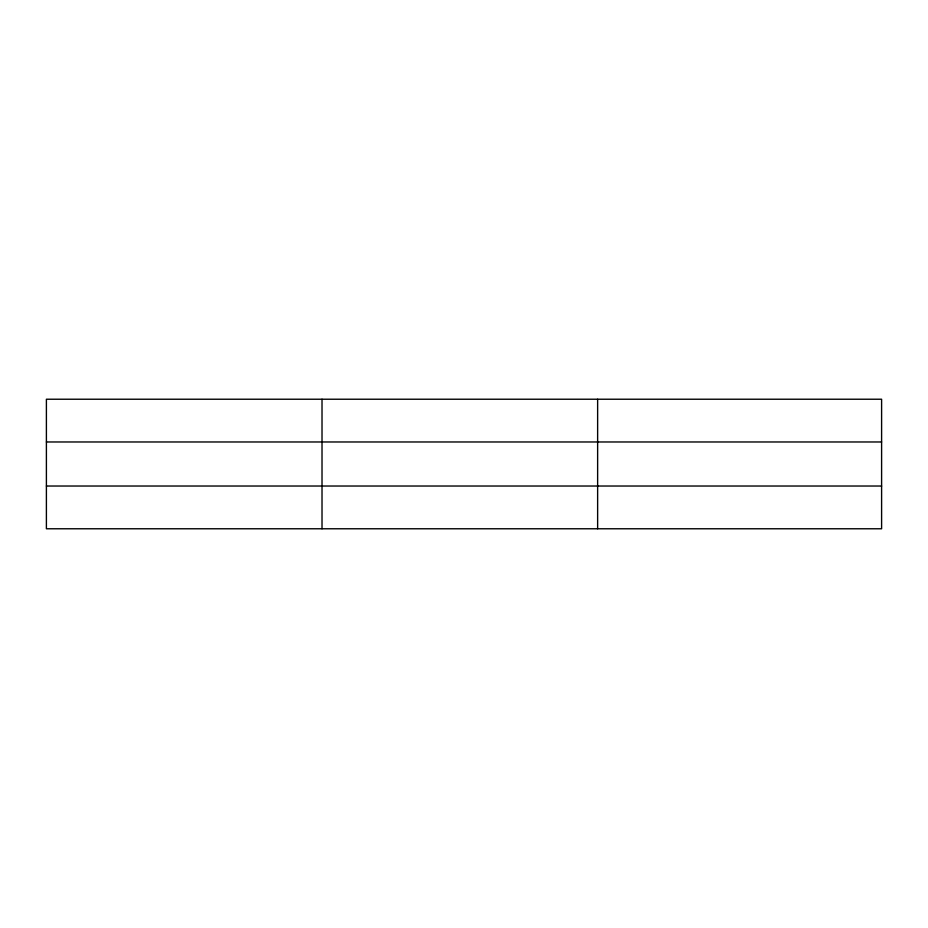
<?xml version="1.0" encoding="UTF-8"?>
<svg xmlns="http://www.w3.org/2000/svg" width="928" height="928" viewBox="0 0 928 928"><rect width="100%" height="100%" fill="white"/><g stroke="black" fill="none" stroke-linecap="round" stroke-linejoin="round"><path stroke-width="1.39" d="M322.016 528.774L322.016 399.226M597.632 528.774L597.632 399.226M881.6 486.028L881.6 528.774L46.4 528.774L46.4 399.226L881.6 399.226L881.6 486.028L46.4 486.028M46.4 441.972L881.6 441.972"/></g></svg>
